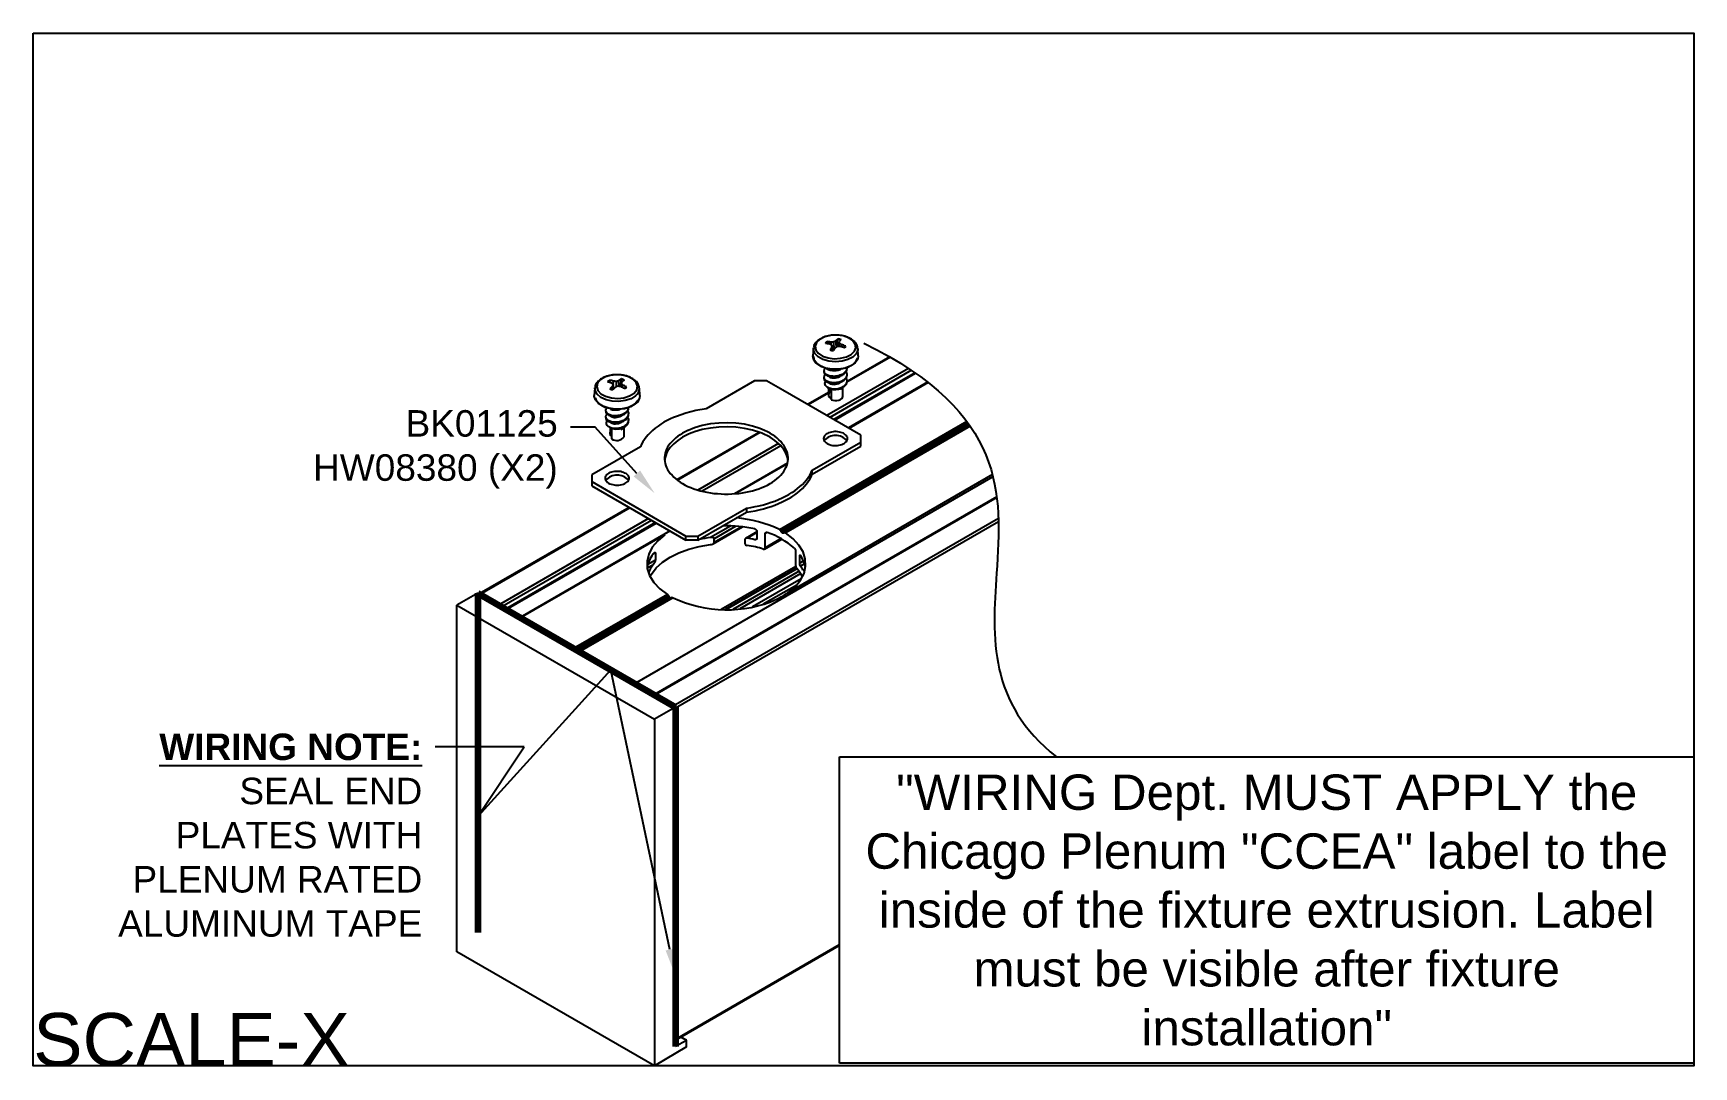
# Model space of a CAD drawing. Extents: x 0 to 11.8, y -7.3 to 0.
import ezdxf
from ezdxf import colors
from ezdxf.entities.mleader import LeaderData, LeaderLine
from ezdxf.math import Vec2, Vec3

# ---------------------------------------------------------------- set-up
doc = ezdxf.new("R2010")
doc.units = 0
doc.header["$LTSCALE"] = 0.5
doc.header["$MEASUREMENT"] = 0
for name, color, linetype in [('End Cap', 92, 'CONTINUOUS'), ('FAB DWG', 221, 'CONTINUOUS'), ('Hardware', 242, 'CONTINUOUS'), ('Housing', 150, 'CONTINUOUS')]:
    doc.layers.add(name, color=color, linetype=linetype)
doc.layers.add('Text-Unprinted', color=131, linetype='CONTINUOUS', plot=False)
doc.styles.add('LSAD_Standard', font='arial.ttf')

msp = doc.modelspace()

# ---------------------------------------------------------------- linework, layer by layer
at = {"layer": 'End Cap', "transparency": 16777216}
for p, q in [((3.147, -3.963), (3, -4.048)), ((3, -4.048), (4.4, -4.856)), ((3, -6.502), (3, -4.048)), ((4.547, -4.771), (4.4, -4.856)), ((4.4, -4.856), (4.4, -7.31)), ((4.4, -7.31), (3, -6.502)), ((4.625, -7.129), (4.547, -7.172)), ((4.625, -7.129), (4.584, -7.105)), ((4.626, -7.128), (4.585, -7.105)), ((4.625, -7.174), (4.625, -7.129)), ((4.625, -7.129), (4.625, -7.129)), ((4.626, -7.17), (4.626, -7.128)), ((4.625, -7.174), (4.4, -7.31)), ((4.625, -7.174), (4.625, -7.174))]:
    msp.add_line(p, q, dxfattribs=at)
at = {"layer": 'End Cap', "color": 1, "lineweight": 90, "transparency": 16777216}
for p, q in [((3.147, -3.963), (4.547, -4.771)), ((3.147, -3.963), (3.147, -6.364)), ((4.547, -4.771), (4.547, -7.172))]:
    msp.add_line(p, q, dxfattribs=at)
at = {"layer": 'End Cap', "transparency": 16777216, "flags": 128}
msp.add_lwpolyline([(4.625, -7.129), (4.626, -7.129), (4.626, -7.129), (4.626, -7.129), (4.626, -7.128)], dxfattribs=at)
at = {"layer": 'End Cap', "transparency": 16777216}
msp.add_ellipse((4.621, -7.167), major_axis=(-0.00354, 0.00612), ratio=0.577335, start_param=3.167732, end_param=3.92695, dxfattribs=at)
at = {"layer": 'Hardware', "linetype": 'Continuous', "transparency": 16777216}
for p, q in [((5.524, -2.232), (5.52, -2.284)), ((5.524, -2.232), (5.524, -2.229)), ((5.624, -2.198), (5.618, -2.183)), ((5.649, -2.204), (5.649, -2.186)), ((5.659, -2.246), (5.654, -2.207)), ((5.658, -2.245), (5.655, -2.22)), ((5.672, -2.236), (5.67, -2.185)), ((5.688, -2.219), (5.684, -2.178)), ((5.694, -2.217), (5.697, -2.164)), ((5.703, -2.217), (5.708, -2.183)), ((5.705, -2.217), (5.708, -2.194)), ((5.722, -2.22), (5.723, -2.203)), ((5.748, -2.223), (5.753, -2.214)), ((5.842, -2.284), (5.839, -2.232)), ((5.839, -2.232), (5.839, -2.234)), ((4.086, -2.473), (4.081, -2.456)), ((4.107, -2.495), (4.109, -2.463)), ((4.13, -2.502), (4.129, -2.465)), ((4.15, -2.499), (4.146, -2.459)), ((4.158, -2.501), (4.165, -2.447)), ((5.599, -2.39), (5.599, -2.396)), ((5.599, -2.436), (5.599, -2.441)), ((5.651, -2.386), (5.651, -2.38)), ((5.651, -2.431), (5.651, -2.426)), ((5.763, -2.373), (5.763, -2.368)), ((5.763, -2.419), (5.763, -2.413)), ((5.763, -2.464), (5.763, -2.458)), ((3.977, -2.512), (3.973, -2.564)), ((4.105, -2.524), (4.102, -2.497)), ((4.11, -2.518), (4.106, -2.485)), ((4.16, -2.501), (4.163, -2.478)), ((4.173, -2.507), (4.174, -2.489)), ((4.295, -2.564), (4.292, -2.512)), ((5.625, -2.507), (5.641, -2.516)), ((5.631, -2.51), (5.631, -2.571)), ((5.631, -2.571), (5.631, -2.572)), ((5.631, -2.572), (5.649, -2.582)), ((5.649, -2.525), (5.649, -2.594)), ((5.651, -2.477), (5.651, -2.471)), ((5.725, -2.513), (5.715, -2.52)), ((5.715, -2.52), (5.715, -2.517)), ((5.732, -2.571), (5.732, -2.507)), ((4.052, -2.669), (4.052, -2.675)), ((4.088, -2.707), (4.088, -2.702)), ((4.216, -2.698), (4.216, -2.692)), ((4.052, -2.715), (4.052, -2.72)), ((4.078, -2.787), (4.091, -2.795)), ((4.084, -2.791), (4.084, -2.834)), ((4.088, -2.753), (4.088, -2.747)), ((4.095, -2.801), (4.095, -2.87)), ((4.16, -2.801), (4.173, -2.793)), ((4.16, -2.804), (4.17, -2.799)), ((4.171, -2.799), (4.16, -2.804)), ((4.16, -2.804), (4.16, -2.801)), ((4.17, -2.799), (4.173, -2.798)), ((4.185, -2.834), (4.185, -2.788)), ((4.216, -2.743), (4.216, -2.737)), ((4.085, -2.846), (4.095, -2.853))]:
    msp.add_line(p, q, dxfattribs=at)
at = {"layer": 'Hardware', "transparency": 16777216}
for p, q in [((5.108, -2.46), (4.765, -2.658)), ((5.193, -2.46), (5.108, -2.46)), ((5.86, -2.845), (5.308, -2.526)), ((4.299, -2.927), (3.956, -3.125)), ((5.516, -3.092), (5.86, -2.894)), ((5.516, -3.121), (5.86, -2.923)), ((5.86, -2.894), (5.86, -2.845)), ((5.86, -2.923), (5.86, -2.894)), ((3.956, -3.125), (3.956, -3.174)), ((3.956, -3.174), (4.622, -3.559)), ((3.956, -3.174), (3.956, -3.204)), ((5.516, -3.121), (5.516, -3.092)), ((3.956, -3.204), (4.622, -3.588)), ((4.707, -3.559), (5.051, -3.361)), ((4.707, -3.588), (5.051, -3.39)), ((5.051, -3.361), (5.051, -3.39)), ((4.622, -3.559), (4.707, -3.559)), ((4.622, -3.588), (4.622, -3.559)), ((4.707, -3.588), (4.622, -3.588)), ((4.707, -3.559), (4.707, -3.588))]:
    msp.add_line(p, q, dxfattribs=at)
at = {"layer": 'Hardware', "ltscale": 0.5}
msp.add_line((5.308, -2.526), (5.193, -2.46), dxfattribs=at)
at = {"layer": 'Hardware', "linetype": 'Continuous', "transparency": 16777216, "flags": 128}
for points in [[(5.828, -2.269), (5.804, -2.292), (5.769, -2.31), (5.727, -2.322), (5.68, -2.326), (5.634, -2.322), (5.592, -2.31), (5.557, -2.291), (5.534, -2.268), (5.524, -2.241), (5.524, -2.232)], [(5.547, -2.19), (5.537, -2.215), (5.541, -2.241), (5.559, -2.265), (5.589, -2.285), (5.628, -2.298), (5.672, -2.304), (5.717, -2.301), (5.758, -2.291), (5.792, -2.274), (5.815, -2.251), (5.825, -2.226), (5.821, -2.2), (5.803, -2.176), (5.773, -2.156), (5.735, -2.143), (5.69, -2.137), (5.645, -2.14), (5.604, -2.15), (5.57, -2.167), (5.547, -2.19)], [(5.842, -2.284), (5.838, -2.308), (5.82, -2.334), (5.79, -2.355), (5.75, -2.371), (5.704, -2.379), (5.656, -2.379), (5.611, -2.371), (5.571, -2.355), (5.541, -2.333), (5.524, -2.307), (5.52, -2.284)], [(5.834, -2.298), (5.834, -2.3), (5.823, -2.326), (5.799, -2.35), (5.763, -2.369), (5.719, -2.379), (5.671, -2.382), (5.625, -2.376), (5.583, -2.362), (5.552, -2.341), (5.533, -2.316), (5.528, -2.288), (5.529, -2.285)], [(5.839, -2.234), (5.838, -2.242), (5.828, -2.269)], [(4.015, -2.454), (3.996, -2.478), (3.99, -2.504), (3.999, -2.529), (4.02, -2.552), (4.053, -2.57), (4.094, -2.581), (4.139, -2.585), (4.183, -2.58), (4.223, -2.567), (4.254, -2.548), (4.273, -2.524), (4.279, -2.498), (4.27, -2.473), (4.248, -2.45), (4.215, -2.432), (4.175, -2.421), (4.13, -2.418), (4.085, -2.423), (4.046, -2.435), (4.015, -2.454)], [(4.295, -2.564), (4.294, -2.581), (4.28, -2.608), (4.253, -2.631), (4.215, -2.648), (4.171, -2.658), (4.123, -2.66), (4.076, -2.654), (4.034, -2.64), (4.002, -2.62), (3.981, -2.595), (3.973, -2.568), (3.973, -2.564)], [(4.265, -2.567), (4.233, -2.587), (4.192, -2.6), (4.147, -2.606), (4.1, -2.604), (4.056, -2.595), (4.019, -2.578), (3.993, -2.555), (3.979, -2.529), (3.977, -2.511)], [(4.283, -2.595), (4.281, -2.599), (4.261, -2.624), (4.228, -2.644), (4.186, -2.658), (4.139, -2.663), (4.092, -2.659), (4.049, -2.648), (4.014, -2.629), (3.99, -2.605), (3.982, -2.581)], [(5.649, -2.594), (5.662, -2.598), (5.676, -2.6), (5.69, -2.6), (5.704, -2.597), (5.716, -2.593), (5.725, -2.586), (5.73, -2.578), (5.732, -2.571)]]:
    msp.add_lwpolyline(points, dxfattribs=at)
at = {"layer": 'Hardware', "transparency": 16777216, "flags": 128}
for points in [[(4.765, -2.658), (4.691, -2.671), (4.621, -2.689), (4.555, -2.712), (4.534, -2.721)], [(4.534, -2.721), (4.513, -2.73), (4.489, -2.742), (4.466, -2.754), (4.444, -2.768), (4.424, -2.781), (4.404, -2.796), (4.386, -2.811), (4.37, -2.826), (4.354, -2.842), (4.34, -2.858), (4.328, -2.875), (4.317, -2.892), (4.307, -2.909), (4.299, -2.927)], [(4.637, -2.811), (4.636, -2.811), (4.617, -2.821), (4.598, -2.831), (4.581, -2.842), (4.565, -2.853), (4.549, -2.865), (4.535, -2.877), (4.523, -2.89), (4.511, -2.903), (4.501, -2.916), (4.492, -2.93), (4.485, -2.944), (4.479, -2.958), (4.475, -2.973), (4.472, -2.987), (4.47, -3.002), (4.47, -3.017), (4.472, -3.031), (4.475, -3.046), (4.479, -3.061), (4.485, -3.075), (4.492, -3.089), (4.501, -3.103), (4.511, -3.116), (4.523, -3.129), (4.535, -3.142), (4.549, -3.154), (4.565, -3.166), (4.581, -3.177), (4.598, -3.188)], [(4.598, -3.188), (4.617, -3.198), (4.636, -3.208), (4.657, -3.216), (4.678, -3.224), (4.7, -3.232), (4.723, -3.238), (4.746, -3.244), (4.77, -3.249), (4.795, -3.253), (4.819, -3.257), (4.844, -3.259), (4.87, -3.261), (4.895, -3.262), (4.92, -3.262), (4.946, -3.261), (4.971, -3.259), (4.996, -3.257), (5.021, -3.253), (5.045, -3.249), (5.069, -3.244), (5.093, -3.238), (5.115, -3.232), (5.137, -3.224), (5.159, -3.216), (5.179, -3.208), (5.199, -3.198), (5.217, -3.188), (5.235, -3.177), (5.251, -3.166), (5.266, -3.154), (5.28, -3.142), (5.293, -3.129), (5.304, -3.116), (5.314, -3.103), (5.323, -3.089), (5.33, -3.075), (5.336, -3.061), (5.341, -3.046), (5.344, -3.031), (5.345, -3.017), (5.345, -3.002), (5.344, -2.987), (5.341, -2.973), (5.336, -2.958), (5.33, -2.944), (5.323, -2.93), (5.314, -2.916), (5.304, -2.903), (5.293, -2.89), (5.28, -2.877), (5.266, -2.865), (5.251, -2.853), (5.235, -2.842), (5.217, -2.831), (5.199, -2.821), (5.179, -2.811), (5.178, -2.811)], [(5.178, -2.811), (5.146, -2.798), (5.093, -2.781), (5.036, -2.768), (4.976, -2.76), (4.915, -2.757), (4.854, -2.759), (4.795, -2.765), (4.737, -2.777), (4.682, -2.793), (4.637, -2.811)], [(5.145, -2.827), (5.093, -2.81), (5.036, -2.797), (4.976, -2.789), (4.915, -2.786), (4.854, -2.788), (4.795, -2.795), (4.737, -2.806), (4.682, -2.822), (4.671, -2.827)], [(5.621, -2.904), (5.63, -2.908), (5.639, -2.912), (5.649, -2.915), (5.66, -2.917), (5.671, -2.918), (5.683, -2.918), (5.694, -2.918), (5.705, -2.916), (5.716, -2.914), (5.726, -2.911), (5.735, -2.907), (5.743, -2.903), (5.75, -2.898), (5.756, -2.892), (5.761, -2.886), (5.764, -2.88), (5.766, -2.873), (5.766, -2.867), (5.765, -2.86), (5.762, -2.854), (5.758, -2.848), (5.752, -2.842), (5.745, -2.837), (5.737, -2.832), (5.728, -2.828), (5.718, -2.825), (5.708, -2.823), (5.697, -2.821), (5.685, -2.82), (5.674, -2.82), (5.663, -2.821), (5.652, -2.823), (5.642, -2.826), (5.632, -2.829), (5.623, -2.833), (5.615, -2.838), (5.609, -2.843), (5.603, -2.849), (5.6, -2.855), (5.597, -2.862), (5.596, -2.868), (5.597, -2.875), (5.599, -2.881), (5.602, -2.888), (5.607, -2.893), (5.614, -2.899), (5.621, -2.904)], [(4.671, -2.827), (4.657, -2.832), (4.636, -2.841), (4.617, -2.85), (4.598, -2.86), (4.581, -2.871), (4.565, -2.882), (4.549, -2.894), (4.535, -2.906), (4.523, -2.919), (4.511, -2.932), (4.501, -2.946), (4.492, -2.959), (4.485, -2.973), (4.479, -2.988), (4.475, -3.002), (4.472, -3.017), (4.471, -3.024)], [(5.345, -3.024), (5.344, -3.017), (5.341, -3.002), (5.336, -2.988), (5.33, -2.973), (5.323, -2.959), (5.314, -2.946), (5.304, -2.932), (5.293, -2.919), (5.28, -2.906), (5.266, -2.894), (5.251, -2.882), (5.235, -2.871), (5.217, -2.86), (5.199, -2.85), (5.179, -2.841), (5.159, -2.832), (5.145, -2.827)], [(4.074, -3.184), (4.083, -3.189), (4.092, -3.192), (4.103, -3.195), (4.113, -3.197), (4.124, -3.199), (4.136, -3.199), (4.147, -3.198), (4.158, -3.197), (4.169, -3.195), (4.179, -3.192), (4.188, -3.188), (4.196, -3.183), (4.204, -3.178), (4.21, -3.173), (4.214, -3.167), (4.217, -3.16), (4.219, -3.154), (4.219, -3.147), (4.218, -3.141), (4.215, -3.134), (4.211, -3.128), (4.205, -3.123), (4.198, -3.117), (4.19, -3.113), (4.181, -3.109), (4.171, -3.106), (4.161, -3.103), (4.15, -3.102), (4.139, -3.101), (4.127, -3.101), (4.116, -3.102), (4.105, -3.104), (4.095, -3.106), (4.085, -3.11), (4.076, -3.114), (4.069, -3.119), (4.062, -3.124), (4.057, -3.13), (4.053, -3.136), (4.05, -3.142), (4.049, -3.149), (4.05, -3.155), (4.052, -3.162), (4.056, -3.168), (4.061, -3.174), (4.067, -3.18), (4.074, -3.184)], [(5.051, -3.361), (5.081, -3.356), (5.111, -3.351), (5.141, -3.344), (5.17, -3.337), (5.198, -3.329), (5.225, -3.32), (5.252, -3.311), (5.278, -3.3), (5.303, -3.289), (5.327, -3.277), (5.35, -3.265), (5.371, -3.251), (5.392, -3.238), (5.411, -3.223), (5.429, -3.208), (5.446, -3.193), (5.461, -3.177), (5.475, -3.161), (5.488, -3.144), (5.499, -3.127), (5.508, -3.11), (5.516, -3.092)], [(5.051, -3.39), (5.081, -3.385), (5.111, -3.38), (5.141, -3.374), (5.17, -3.366), (5.198, -3.358), (5.225, -3.349), (5.252, -3.34), (5.278, -3.329), (5.303, -3.318), (5.327, -3.306), (5.35, -3.294), (5.371, -3.281), (5.392, -3.267), (5.411, -3.253), (5.429, -3.238), (5.446, -3.222), (5.461, -3.206), (5.475, -3.19), (5.488, -3.173), (5.499, -3.156), (5.508, -3.139), (5.516, -3.121)]]:
    msp.add_lwpolyline(points, dxfattribs=at)
at = {"layer": 'Hardware', "linetype": 'Continuous', "transparency": 16777216}
for centre, radius, start, end in [((5.642, -2.209), 0.0353, 132.3475, 158.5244), ((5.566, -2.676), 0.482, 81.2332, 84.8445), ((5.59, -2.604), 0.422, 81.9363, 86.0986), ((5.457, -2.576), 0.418, 61.8659, 64.132), ((6.055, -2.455), 0.464, 149.661, 152.6363), ((5.685, -2.674), 0.489, 91.7836, 94.2055), ((7.711, -2.149), 2.058, 181.6246, 181.9799), ((6.29, -2.605), 0.72, 148.2239, 150.1625), ((5.835, -2.48), 0.338, 116.4935, 119.2666), ((5.95, -2.631), 0.488, 121.8616, 123.8829), ((5.85, -2.314), 0.215, 135.5648, 140.5305), ((5.686, -2.782), 0.566, 87.2451, 89.3357), ((5.684, -2.273), 0.11, 70.9362, 83.2026), ((5.947, -2.369), 0.303, 138.6944, 142.1461), ((4.796, -2.222), 0.912, 1.7307, 2.4257), ((5.507, -2.532), 0.393, 56.7431, 59.271), ((5.547, -2.764), 0.572, 69.8216, 73.0431), ((5.577, -2.661), 0.48, 68.5062, 72.325), ((5.72, -2.201), 0.0353, 312.3475, 338.5244), ((5.679, -2.138), 0.11, 250.9362, 263.2026), ((4.107, -2.5), 0.0509, 120.1614, 140.6643), ((3.972, -2.873), 0.415, 72.8977, 76.7189), ((4.007, -2.81), 0.362, 73.7075, 78.1583), ((4.084, -2.934), 0.472, 84.546, 87.0095), ((4.26, -2.837), 0.394, 106.7726, 109.4165), ((4.291, -2.665), 0.252, 120.0152, 125.057), ((4.842, -2.726), 0.723, 159.0165, 159.9332), ((4.143, -2.533), 0.0889, 61.5677, 75.6813), ((4.35, -2.716), 0.308, 122.241, 126.2718), ((4.401, -2.794), 0.421, 135.2523, 138.8285), ((4.126, -2.438), 0.0889, 241.5677, 255.6813), ((3.86, -2.776), 0.381, 49.8473, 52.0251), ((4.572, -2.642), 0.492, 161.2957, 162.8278), ((4.519, -2.914), 0.569, 134.0885, 136.7658), ((4.334, -2.979), 0.519, 111.9767, 114.0506), ((4.062, -3.058), 0.565, 80.0056, 82.0817), ((3.921, -3.005), 0.558, 61.4535, 64.5917), ((3.917, -2.746), 0.364, 44.8725, 47.3341), ((3.973, -2.897), 0.455, 59.9475, 63.7668), ((4.162, -2.471), 0.0509, 300.1614, 320.6643), ((4.228, -2.514), 0.0641, 305.2575, 1.9159), ((5.681, -2.382), 0.138, 257.8098, 283.5967), ((5.694, -2.439), 0.0801, 285.4212, 292.7995), ((4.134, -2.668), 0.133, 250.2341, 276.6872), ((4.147, -2.705), 0.0966, 277.6897, 284.2033), ((4.133, -2.818), 0.0647, 234.0293, 322.4586)]:
    msp.add_arc(centre, radius, start, end, dxfattribs=at)
at = {"layer": 'Hardware', "transparency": 16777216}
for centre in [(5.681, -2.955), (4.134, -3.236)]:
    msp.add_arc(centre, 0.108, 41.3174, 138.6826, dxfattribs=at)
at = {"layer": 'Hardware', "linetype": 'Continuous', "transparency": 16777216}
for centre, major_axis, ratio, start_param, end_param in [((5.681, -2.594), (-0.0217, 0.0742), 0.616927, 0.236759, 1.093616), ((4.134, -2.875), (-0.0354, 0.0761), 0.475526, 0.121253, 0.978109), ((4.134, -2.875), (0.018, 0.131), 0.360292, 4.899442, 5.081972)]:
    msp.add_ellipse(centre, major_axis=major_axis, ratio=ratio, start_param=start_param, end_param=end_param, dxfattribs=at)
for points, knots in [([(5.537, -2.195), (5.533, -2.2), (5.527, -2.211), (5.526, -2.223), (5.526, -2.228)], [0, 0, 0, 0, 0.49997, 1, 1, 1, 1]), ([(5.562, -2.171), (5.56, -2.172), (5.549, -2.178), (5.542, -2.188), (5.537, -2.195)], [0, 0, 0, 0, 0.174688, 1, 1, 1, 1]), ([(5.837, -2.229), (5.836, -2.223), (5.835, -2.207), (5.819, -2.185), (5.794, -2.164), (5.758, -2.147), (5.717, -2.138), (5.672, -2.135), (5.628, -2.141), (5.59, -2.152), (5.571, -2.165), (5.562, -2.171)], [0, 0, 0, 0, 0.070392, 0.179217, 0.292653, 0.412295, 0.533677, 0.654782, 0.776022, 0.898022, 1, 1, 1, 1]), ([(4.007, -2.457), (4.003, -2.461), (3.991, -2.472), (3.979, -2.491), (3.979, -2.506), (3.978, -2.511)], [0, 0, 0, 0, 0.281722, 0.741945, 1, 1, 1, 1]), ([(4.136, -2.418), (4.132, -2.418), (4.113, -2.416), (4.08, -2.422), (4.041, -2.434), (4.019, -2.447), (4.01, -2.455), (4.009, -2.455)], [0, 0, 0, 0, 0.078898, 0.383675, 0.690407, 0.982546, 1, 1, 1, 1]), ([(4.291, -2.512), (4.29, -2.505), (4.288, -2.488), (4.272, -2.465), (4.246, -2.444), (4.211, -2.428), (4.172, -2.418), (4.147, -2.418), (4.136, -2.418)], [0, 0, 0, 0, 0.131319, 0.302195, 0.480596, 0.668605, 0.85916, 1, 1, 1, 1]), ([(5.599, -2.396), (5.599, -2.396), (5.597, -2.401), (5.605, -2.412), (5.622, -2.425), (5.641, -2.429), (5.651, -2.431)], [0, 0, 0, 0, 0.015021, 0.337249, 0.672999, 1, 1, 1, 1]), ([(5.599, -2.441), (5.599, -2.442), (5.597, -2.447), (5.605, -2.458), (5.622, -2.471), (5.641, -2.475), (5.651, -2.477)], [0, 0, 0, 0, 0.015021, 0.337249, 0.672999, 1, 1, 1, 1]), ([(5.612, -2.371), (5.609, -2.372), (5.601, -2.378), (5.597, -2.391), (5.604, -2.407), (5.622, -2.42), (5.641, -2.424), (5.651, -2.426)], [0, 0, 0, 0, 0.091061, 0.320601, 0.542861, 0.774448, 1, 1, 1, 1]), ([(5.612, -2.416), (5.609, -2.418), (5.601, -2.423), (5.597, -2.436), (5.604, -2.452), (5.622, -2.465), (5.641, -2.469), (5.651, -2.471)], [0, 0, 0, 0, 0.0910613, 0.3206008, 0.5428611, 0.7744477, 1, 1, 1, 1]), ([(5.652, -2.517), (5.644, -2.515), (5.629, -2.51), (5.613, -2.499), (5.605, -2.486), (5.605, -2.473), (5.612, -2.466), (5.615, -2.463)], [0, 0, 0, 0, 0.213412, 0.426645, 0.639148, 0.85203, 1, 1, 1, 1]), ([(5.616, -2.373), (5.618, -2.375), (5.627, -2.382), (5.641, -2.384), (5.651, -2.386)], [0, 0, 0, 0, 0.317573, 1, 1, 1, 1]), ([(5.631, -2.421), (5.631, -2.421), (5.629, -2.424), (5.634, -2.43), (5.645, -2.437), (5.662, -2.44), (5.682, -2.44), (5.701, -2.434), (5.715, -2.428), (5.718, -2.423), (5.719, -2.422)], [0, 0, 0, 0, 0.007384, 0.165603, 0.330712, 0.491359, 0.652007, 0.817115, 0.975334, 1, 1, 1, 1]), ([(5.631, -2.466), (5.631, -2.466), (5.629, -2.469), (5.634, -2.475), (5.645, -2.482), (5.662, -2.486), (5.682, -2.485), (5.701, -2.479), (5.715, -2.473), (5.718, -2.468), (5.719, -2.468)], [0, 0, 0, 0, 0.007384, 0.165603, 0.330712, 0.491359, 0.652007, 0.817115, 0.975334, 1, 1, 1, 1]), ([(5.651, -2.426), (5.661, -2.426), (5.682, -2.428), (5.715, -2.42), (5.741, -2.407), (5.76, -2.389), (5.762, -2.374), (5.763, -2.368)], [0, 0, 0, 0, 0.199937, 0.405223, 0.602242, 0.805713, 1, 1, 1, 1]), ([(5.651, -2.431), (5.661, -2.432), (5.682, -2.434), (5.715, -2.426), (5.741, -2.413), (5.76, -2.394), (5.762, -2.38), (5.763, -2.373)], [0, 0, 0, 0, 0.199937, 0.405223, 0.602242, 0.805713, 1, 1, 1, 1]), ([(5.651, -2.386), (5.661, -2.387), (5.682, -2.388), (5.707, -2.383), (5.717, -2.378), (5.719, -2.377)], [0, 0, 0, 0, 0.450672, 0.913402, 1, 1, 1, 1]), ([(5.651, -2.471), (5.661, -2.472), (5.682, -2.473), (5.714, -2.466), (5.742, -2.453), (5.759, -2.434), (5.766, -2.413), (5.76, -2.4), (5.757, -2.394)], [0, 0, 0, 0, 0.168435, 0.341375, 0.507351, 0.678764, 0.850176, 1, 1, 1, 1]), ([(5.651, -2.477), (5.661, -2.477), (5.682, -2.479), (5.715, -2.471), (5.741, -2.458), (5.76, -2.44), (5.762, -2.426), (5.763, -2.419)], [0, 0, 0, 0, 0.199937, 0.405223, 0.602242, 0.805713, 1, 1, 1, 1]), ([(5.652, -2.517), (5.662, -2.517), (5.683, -2.519), (5.715, -2.511), (5.742, -2.498), (5.759, -2.479), (5.766, -2.458), (5.76, -2.445), (5.757, -2.439)], [0, 0, 0, 0, 0.166525, 0.337162, 0.5042, 0.676708, 0.849217, 1, 1, 1, 1]), ([(5.714, -2.516), (5.714, -2.516), (5.723, -2.512), (5.741, -2.504), (5.76, -2.485), (5.762, -2.471), (5.763, -2.464)], [0, 0, 0, 0, 0.004575, 0.334308, 0.674839, 1, 1, 1, 1]), ([(5.641, -2.516), (5.641, -2.516), (5.643, -2.518), (5.653, -2.521), (5.671, -2.523), (5.693, -2.521), (5.707, -2.518), (5.714, -2.516)], [0, 0, 0, 0, 0.019845, 0.238072, 0.506036, 0.77797, 1, 1, 1, 1]), ([(4.064, -2.65), (4.06, -2.653), (4.051, -2.662), (4.052, -2.677), (4.064, -2.692), (4.08, -2.698), (4.088, -2.702)], [0, 0, 0, 0, 0.2186737, 0.4742786, 0.7406091, 1, 1, 1, 1]), ([(4.064, -2.695), (4.06, -2.699), (4.051, -2.707), (4.052, -2.723), (4.064, -2.737), (4.08, -2.744), (4.088, -2.747)], [0, 0, 0, 0, 0.218674, 0.474279, 0.740609, 1, 1, 1, 1]), ([(4.054, -2.675), (4.054, -2.678), (4.053, -2.685), (4.064, -2.698), (4.08, -2.704), (4.088, -2.707)], [0, 0, 0, 0, 0.189689, 0.600193, 1, 1, 1, 1]), ([(4.085, -2.7), (4.084, -2.701), (4.084, -2.706), (4.091, -2.712), (4.105, -2.718), (4.124, -2.72), (4.144, -2.717), (4.161, -2.711), (4.169, -2.704), (4.171, -2.702)], [0, 0, 0, 0, 0.076616, 0.242672, 0.404241, 0.56581, 0.731866, 0.890992, 1, 1, 1, 1]), ([(4.088, -2.702), (4.098, -2.704), (4.117, -2.708), (4.15, -2.704), (4.181, -2.695), (4.204, -2.678), (4.216, -2.661), (4.215, -2.65), (4.215, -2.647)], [0, 0, 0, 0, 0.179906, 0.364625, 0.541905, 0.724991, 0.908077, 1, 1, 1, 1]), ([(4.088, -2.707), (4.098, -2.709), (4.117, -2.713), (4.15, -2.71), (4.181, -2.7), (4.204, -2.684), (4.216, -2.667), (4.215, -2.656), (4.215, -2.652)], [0, 0, 0, 0, 0.179906, 0.364625, 0.541905, 0.724991, 0.908077, 1, 1, 1, 1]), ([(4.088, -2.662), (4.098, -2.664), (4.117, -2.667), (4.142, -2.666), (4.154, -2.662), (4.156, -2.661)], [0, 0, 0, 0, 0.446905, 0.905766, 1, 1, 1, 1]), ([(4.088, -2.747), (4.098, -2.749), (4.117, -2.753), (4.15, -2.75), (4.181, -2.74), (4.204, -2.724), (4.216, -2.703), (4.218, -2.685), (4.211, -2.676), (4.209, -2.672)], [0, 0, 0, 0, 0.153178, 0.310453, 0.461395, 0.617281, 0.773166, 0.924108, 1, 1, 1, 1]), ([(4.088, -2.753), (4.098, -2.755), (4.117, -2.759), (4.15, -2.755), (4.181, -2.746), (4.204, -2.729), (4.216, -2.712), (4.215, -2.701), (4.215, -2.698)], [0, 0, 0, 0, 0.179906, 0.364625, 0.541905, 0.724991, 0.908077, 1, 1, 1, 1]), ([(4.054, -2.72), (4.054, -2.723), (4.053, -2.731), (4.064, -2.743), (4.08, -2.749), (4.088, -2.753)], [0, 0, 0, 0, 0.189689, 0.600193, 1, 1, 1, 1]), ([(4.089, -2.793), (4.083, -2.79), (4.07, -2.784), (4.059, -2.771), (4.057, -2.757), (4.06, -2.747), (4.066, -2.743), (4.067, -2.743)], [0, 0, 0, 0, 0.244798, 0.489392, 0.733148, 0.977338, 1, 1, 1, 1]), ([(4.085, -2.745), (4.084, -2.747), (4.084, -2.751), (4.091, -2.758), (4.105, -2.763), (4.124, -2.765), (4.144, -2.762), (4.161, -2.756), (4.169, -2.75), (4.171, -2.747)], [0, 0, 0, 0, 0.076616, 0.242672, 0.404241, 0.56581, 0.731866, 0.890992, 1, 1, 1, 1]), ([(4.089, -2.793), (4.099, -2.794), (4.118, -2.798), (4.15, -2.795), (4.181, -2.785), (4.204, -2.769), (4.216, -2.749), (4.218, -2.731), (4.211, -2.721), (4.209, -2.718)], [0, 0, 0, 0, 0.151354, 0.306444, 0.458264, 0.615055, 0.771847, 0.923667, 1, 1, 1, 1]), ([(4.091, -2.795), (4.092, -2.795), (4.096, -2.798), (4.11, -2.801), (4.129, -2.802), (4.143, -2.8), (4.15, -2.8)], [0, 0, 0, 0, 0.094761, 0.413126, 0.736208, 1, 1, 1, 1]), ([(4.15, -2.8), (4.15, -2.799), (4.16, -2.797), (4.181, -2.791), (4.204, -2.775), (4.216, -2.757), (4.215, -2.747), (4.215, -2.743)], [0, 0, 0, 0, 0.0038567, 0.2817967, 0.5688395, 0.8558823, 1, 1, 1, 1]), ([(4.188, -2.784), (4.187, -2.786), (4.183, -2.792), (4.176, -2.796), (4.171, -2.799)], [0, 0, 0, 0, 0.327428, 1, 1, 1, 1])]:
    msp.add_open_spline(points, degree=3, knots=knots, dxfattribs=at)
at = {"layer": 'Housing', "transparency": 16777216}
for p, q in [((6.07, -2.293), (5.762, -2.471)), ((6.065, -2.291), (5.763, -2.466)), ((6.198, -2.373), (5.62, -2.706)), ((6.218, -2.386), (5.641, -2.719)), ((6.244, -2.404), (5.67, -2.735)), ((5.674, -2.738), (6.248, -2.406)), ((5.631, -2.542), (5.483, -2.627)), ((5.631, -2.547), (5.487, -2.63)), ((6.333, -2.47), (5.772, -2.794)), ((6.337, -2.473), (5.776, -2.797)), ((6.611, -2.748), (5.284, -3.514)), ((6.616, -2.755), (5.291, -3.52)), ((6.624, -2.766), (5.299, -3.531)), ((6.632, -2.777), (5.312, -3.539)), ((6.632, -2.778), (5.319, -3.536)), ((6.635, -2.782), (5.326, -3.537)), ((5.12, -2.837), (4.558, -3.161)), ((5.146, -2.827), (4.562, -3.164)), ((5.278, -2.904), (4.707, -3.234)), ((5.293, -2.92), (4.736, -3.242)), ((5.14, -2.825), (5.12, -2.837)), ((5.341, -3.043), (4.965, -3.26)), ((5.34, -3.048), (4.975, -3.259)), ((6.795, -3.139), (4.257, -4.604)), ((6.792, -3.124), (5.344, -3.96)), ((6.822, -3.282), (4.395, -4.683)), ((6.822, -3.287), (4.399, -4.686)), ((4.22, -3.356), (3.158, -3.969)), ((4.224, -3.359), (3.162, -3.972)), ((4.357, -3.435), (3.295, -4.049)), ((4.379, -3.448), (3.317, -4.061)), ((4.407, -3.464), (3.345, -4.077)), ((3.349, -4.08), (4.411, -3.467)), ((4.509, -3.523), (3.447, -4.136)), ((6.834, -3.434), (4.532, -4.762)), ((6.834, -3.458), (4.547, -4.778)), ((4.472, -3.55), (3.451, -4.139)), ((4.49, -3.972), (3.826, -4.355)), ((4.496, -3.979), (3.836, -4.361)), ((4.503, -3.99), (3.849, -4.368)), ((4.524, -3.995), (3.863, -4.377)), ((4.531, -3.996), (3.868, -4.379)), ((4.517, -3.998), (3.862, -4.376)), ((5.706, -6.453), (4.547, -7.122)), ((4.547, -7.127), (5.706, -6.458))]:
    msp.add_line(p, q, dxfattribs=at)
at = {"layer": 'Housing'}
for p, q in [((4.937, -3.488), (4.795, -3.57)), ((4.814, -3.615), (5.023, -3.494)), ((4.976, -3.49), (4.821, -3.579)), ((5.016, -3.493), (4.821, -3.605)), ((5.124, -3.524), (5.124, -3.576)), ((4.821, -3.605), (4.821, -3.579)), ((5.039, -3.584), (5.039, -3.611)), ((5.124, -3.53), (5.044, -3.576)), ((5.124, -3.535), (5.056, -3.575)), ((5.124, -3.576), (5.109, -3.585)), ((5.179, -3.651), (5.301, -3.58)), ((5.196, -3.533), (5.183, -3.541)), ((5.183, -3.643), (5.183, -3.541)), ((5.297, -3.577), (5.183, -3.643)), ((4.405, -3.73), (4.353, -3.76)), ((4.405, -3.678), (4.388, -3.688)), ((4.405, -3.678), (4.405, -3.73)), ((5.398, -3.665), (5.398, -3.767)), ((5.433, -3.696), (5.427, -3.699)), ((5.427, -3.751), (5.427, -3.699)), ((5.454, -3.735), (5.427, -3.751)), ((5.462, -3.755), (5.433, -3.772)), ((4.388, -3.764), (4.348, -3.787)), ((5.399, -3.774), (4.871, -4.079)), ((5.406, -3.787), (4.9, -4.08)), ((5.409, -3.791), (4.908, -4.08)), ((5.423, -3.808), (4.954, -4.078)), ((5.435, -3.825), (5.003, -4.075)), ((5.438, -3.862), (5.094, -4.061)), ((5.466, -3.793), (5.45, -3.803)), ((5.406, -3.906), (5.169, -4.042))]:
    msp.add_line(p, q, dxfattribs=at)
at = {"layer": 'Housing', "flags": 128}
for points in [[(4.472, -3.55), (4.422, -3.592), (4.383, -3.638), (4.358, -3.687), (4.346, -3.737), (4.348, -3.788), (4.364, -3.839), (4.394, -3.887), (4.436, -3.932), (4.49, -3.972)], [(4.368, -3.847), (4.379, -3.828), (4.412, -3.785), (4.456, -3.745), (4.51, -3.709), (4.572, -3.678), (4.641, -3.653), (4.716, -3.633), (4.795, -3.62)], [(5.344, -3.96), (5.394, -3.918), (5.432, -3.872), (5.458, -3.823), (5.469, -3.772), (5.467, -3.721), (5.451, -3.671), (5.422, -3.623), (5.38, -3.578), (5.326, -3.537)]]:
    msp.add_lwpolyline(points, dxfattribs=at)
at = {"layer": 'Housing'}
for centre, radius, start, end in [((4.908, -4.435), 0.948, 77.7517, 91.5851), ((4.907, -4.309), 0.881, 64.6263, 85.3251), ((4.899, -4.455), 0.891, 96.6576, 101.7365), ((4.919, -4.445), 0.881, 77.5539, 81.0797), ((4.926, -4.46), 0.845, 73.25, 81.1614), ((5.036, -4.035), 0.526, 47.7148, 72.2906), ((4.563, -3.819), 0.219, 143.4527, 170.7247), ((5.253, -3.819), 0.218, 9.7594, 34.28), ((4.58, -3.904), 0.238, 144.1452, 160.1893), ((5.207, -3.972), 0.271, 27.4282, 42.7345), ((5.23, -3.907), 0.244, 25.3658, 33.6597), ((4.909, -3.2), 0.881, 244.6263, 293.7501)]:
    msp.add_arc(centre, radius, start, end, dxfattribs=at)
for major_axis, ratio, start_param, end_param in [((-0.418, 0.602), 0.625218, 4.677538, 4.695341), ((0.562, 0.274), 0.075064, 0.713847, 0.73165), ((-0.418, 0.602), 0.625218, 1.483858, 1.501661), ((0.562, 0.274), 0.075064, 3.907527, 3.92533)]:
    msp.add_ellipse((4.908, -3.771), major_axis=major_axis, ratio=ratio, start_param=start_param, end_param=end_param, dxfattribs=at)
at = {"layer": 'Housing', "color": 1, "transparency": 16777216}
msp.add_open_spline([(5.882, -2.193), (6.895, -2.695), (6.828, -3.717), (6.761, -4.739), (7.245, -5.122)], degree=3, knots=[0, 0, 0, 0, 1, 1.813202, 1.813202, 1.813202, 1.813202], dxfattribs=at)
at = {"layer": 'Housing'}
for points, knots in [([(5.109, -3.509), (5.113, -3.51), (5.117, -3.512), (5.122, -3.517), (5.124, -3.521), (5.124, -3.524)], [0, 0, 0, 0, 0.5, 0.5, 1, 1, 1, 1]), ([(4.821, -3.579), (4.821, -3.577), (4.82, -3.575), (4.816, -3.572), (4.814, -3.571), (4.806, -3.569), (4.801, -3.569), (4.795, -3.57)], [0, 0, 0, 0, 0.25, 0.25, 0.5, 0.5, 1, 1, 1, 1]), ([(4.795, -3.62), (4.801, -3.62), (4.806, -3.618), (4.814, -3.615), (4.816, -3.614), (4.82, -3.61), (4.821, -3.608), (4.821, -3.605)], [0, 0, 0, 0, 0.5, 0.5, 0.75, 0.75, 1, 1, 1, 1]), ([(5.056, -3.575), (5.051, -3.574), (5.047, -3.574), (5.041, -3.578), (5.039, -3.581), (5.039, -3.584)], [0, 0, 0, 0, 0.5, 0.5, 1, 1, 1, 1]), ([(5.039, -3.611), (5.039, -3.614), (5.041, -3.618), (5.047, -3.623), (5.051, -3.625), (5.056, -3.625)], [0, 0, 0, 0, 0.5, 0.5, 1, 1, 1, 1]), ([(5.124, -3.576), (5.124, -3.579), (5.122, -3.582), (5.117, -3.585), (5.113, -3.586), (5.109, -3.585)], [0, 0, 0, 0, 0.5, 0.5, 1, 1, 1, 1]), ([(5.169, -3.651), (5.173, -3.652), (5.176, -3.652), (5.182, -3.649), (5.183, -3.646), (5.183, -3.643)], [0, 0, 0, 0, 0.5, 0.5, 1, 1, 1, 1]), ([(5.183, -3.541), (5.183, -3.538), (5.185, -3.535), (5.19, -3.532), (5.193, -3.532), (5.196, -3.533)], [0, 0, 0, 0, 0.5, 0.5, 1, 1, 1, 1]), ([(5.312, -3.539), (5.31, -3.54), (5.308, -3.539), (5.303, -3.536), (5.301, -3.534), (5.299, -3.531)], [0, 0, 0, 0, 0.5, 0.5, 1, 1, 1, 1]), ([(4.388, -3.688), (4.391, -3.684), (4.394, -3.681), (4.399, -3.677), (4.4, -3.676), (4.403, -3.675), (4.404, -3.675), (4.405, -3.676), (4.405, -3.676), (4.405, -3.678)], [0, 0, 0, 0, 0.5, 0.5, 0.75, 0.75, 0.875, 0.875, 1, 1, 1, 1]), ([(4.405, -3.73), (4.405, -3.731), (4.405, -3.733), (4.404, -3.737), (4.403, -3.739), (4.4, -3.744), (4.399, -3.747), (4.394, -3.755), (4.391, -3.76), (4.388, -3.764)], [0, 0, 0, 0, 0.125, 0.125, 0.25, 0.25, 0.5, 0.5, 1, 1, 1, 1]), ([(5.391, -3.645), (5.393, -3.647), (5.395, -3.651), (5.397, -3.658), (5.398, -3.662), (5.398, -3.665)], [0, 0, 0, 0, 0.5, 0.5, 1, 1, 1, 1]), ([(5.427, -3.699), (5.427, -3.696), (5.428, -3.694), (5.43, -3.693), (5.432, -3.694), (5.433, -3.696)], [0, 0, 0, 0, 0.5, 0.5, 1, 1, 1, 1]), ([(5.433, -3.772), (5.432, -3.77), (5.43, -3.766), (5.428, -3.758), (5.427, -3.754), (5.427, -3.751)], [0, 0, 0, 0, 0.5, 0.5, 1, 1, 1, 1]), ([(5.398, -3.767), (5.398, -3.771), (5.399, -3.775), (5.402, -3.782), (5.404, -3.786), (5.406, -3.788)], [0, 0, 0, 0, 0.5, 0.5, 1, 1, 1, 1]), ([(4.503, -3.99), (4.505, -3.993), (4.508, -3.996), (4.513, -3.998), (4.515, -3.999), (4.517, -3.998)], [0, 0, 0, 0, 0.5, 0.5, 1, 1, 1, 1]), ([(5.263, -4.006), (5.278, -4), (5.292, -3.992), (5.319, -3.977), (5.332, -3.969), (5.344, -3.96)], [0, 0, 0, 0, 0.5, 0.5, 1, 1, 1, 1])]:
    msp.add_open_spline(points, degree=3, knots=knots, dxfattribs=at)
for points in [[(5.291, -3.52), (5.289, -3.517), (5.287, -3.515), (5.284, -3.514)], [(5.326, -3.537), (5.323, -3.536), (5.321, -3.536), (5.319, -3.536)], [(4.49, -3.972), (4.492, -3.974), (4.495, -3.976), (4.496, -3.979)], [(4.524, -3.995), (4.526, -3.994), (4.529, -3.995), (4.531, -3.996)]]:
    msp.add_open_spline(points, degree=3, dxfattribs=at)
at = {"layer": 'Text-Unprinted', "ltscale": 0.5, "transparency": 16777216}
msp.add_lwpolyline([(0, 0), (11.758, 0), (11.758, -7.31), (0, -7.31)], close=True, dxfattribs=at)

# ---------------------------------------------------------------- texts
at = {"layer": 'FAB DWG', "transparency": 16777216, "insert": (8.734, -5.247), "char_height": 0.25, "width": 5.79839, "attachment_point": 2, "style": 'LSAD_Standard', "bg_fill": 16, "box_fill_scale": 1.5, "bg_fill_color": 256, "bg_fill_transparency": 0}
msp.add_mtext('"WIRING Dept. MUST APPLY the Chicago Plenum "CCEA" label to the inside of the fixture extrusion. Label must be visible after fixture installation"', dxfattribs=at)
at = {"layer": 'Text-Unprinted', "ltscale": 0.5, "transparency": 16777216, "style": 'LSAD_Standard'}
msp.add_attdef('SCALE-X', (0, -7.31), 'XEffectiveScaleFactor', height=0.375, dxfattribs=at)

# ---------------------------------------------------------------- leaders
at = {"layer": 'FAB DWG', "ltscale": 0.5, "transparency": 16777216}
ml = msp.add_multileader_mtext('Standard', dxfattribs=at)
ml.set_content('\\A1;BK01125\\PHW08380 (X2)', color=256, style='LSAD_Standard')
ml.set_leader_properties()
ml.build(insert=Vec2(0, 0))
ml.multileader.update_dxf_attribs({"text_left_attachment_type": 2, "dogleg_length": 0.36, "arrow_head_size": 0.188})
ctx = ml.context
ctx.base_point, ctx.char_height, ctx.arrow_head_size, ctx.landing_gap_size, ctx.plane_origin = Vec3(1.922, -2.948), 0.1875, 0.188, 0.09, Vec3(3.226, 11.218)
ctx.left_attachment, ctx.text_align_type = 2, 2
notes = []
notes.append((ctx, [(1, (1, 1, 0), (3.98, -2.789), (-1, 0), 0.175, [(1, [(4.4, -3.256)], 0, [])])]))
ctx.mtext.insert, ctx.mtext.width, ctx.mtext.defined_height, ctx.mtext.alignment, ctx.mtext.flow_direction = Vec3(3.714, -2.668), 2.35182, 0.649, 3, 5
ml = msp.add_multileader_mtext('Standard', dxfattribs=at)
ml.set_content('\\A1;{\\fArial|b1|i0|c0|p34;\\LWIRING NOTE:\\P}SEAL END PLATES WITH PLENUM RATED ALUMINUM TAPE', color=256, style='LSAD_Standard')
ml.set_leader_properties()
ml.build(insert=Vec2(0, 0))
ml.multileader.update_dxf_attribs({"text_left_attachment_type": 2, "dogleg_length": 0.36, "arrow_head_size": 0.188})
ctx = ml.context
ctx.base_point, ctx.char_height, ctx.arrow_head_size, ctx.landing_gap_size, ctx.plane_origin = Vec3(0.318, -5.679), 0.1875, 0.188, 0.09, Vec3(5.594, 12.38)
ctx.left_attachment, ctx.text_align_type = 2, 2
notes.append((ctx, [(1, (1, 1, 0), (3.477, -5.05), (-1, 0), 0.631, [(2, [(4.547, -6.67), (4.09, -4.507), (3.147, -5.544)], 0, [])])]))
ctx.mtext.insert, ctx.mtext.width, ctx.mtext.defined_height, ctx.mtext.alignment, ctx.mtext.flow_direction = Vec3(2.755, -4.957), 2.35182, 1.498, 3, 5
for ctx, leaders in notes:
    for number, flags, end, landing, length, lines in leaders:
        leader = LeaderData()
        leader.index, (leader.has_last_leader_line, leader.has_dogleg_vector, leader.attachment_direction) = number, flags
        leader.last_leader_point, leader.dogleg_vector, leader.dogleg_length = Vec3(end), Vec3(landing), length
        for number, points, colour, breaks in lines:
            line = LeaderLine()
            line.index, line.vertices, line.color, line.breaks = number, Vec3.list(points), colors.encode_raw_color(colour), breaks
            leader.lines.append(line)
        ctx.leaders.append(leader)

doc.saveas('drawing.dxf')
